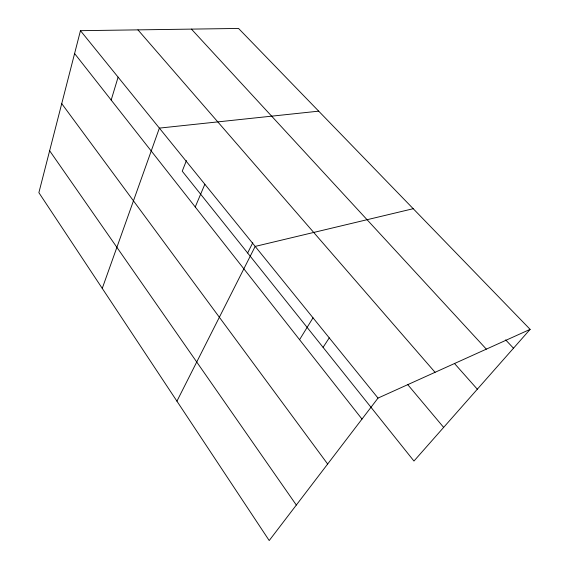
<?xml version="1.0" encoding="UTF-8"?>
<svg xmlns="http://www.w3.org/2000/svg" width="569" height="569" viewBox="0 0 569 569"><rect width="100%" height="100%" fill="white"/><g stroke="black" fill="none" stroke-linecap="round" stroke-linejoin="round"><path stroke-width="0.85" d="M80.464 30.676L38.877 192.663L269.215 540.55L378.022 398.087L530.123 329.359L238.553 28.45L80.464 30.676L378.022 398.087M111.175 100.066L118.103 77.142M102.256 288.383L159.377 128.11L318.697 111.161M186.419 160.579L182.236 171.169L413.962 461.039L530.123 329.359M195.238 206.981L204.847 184.256M247.643 252.985L252.764 242.757M176.931 401.173L255.182 246.413L413.208 208.702M299.564 339.679L313.021 317.822M323.078 347.353L329.259 337.851M505.642 339.885L513.494 348.214M191.433 29.111L486.339 349.146M454.368 363.356L477.327 389.21M137.947 29.865L435.065 372.311M407.731 384.623L443.649 427.39M74.596 53.536L361.991 419.083M61.736 103.629L327.659 464.034M49.638 150.742L296.328 505.052"/></g></svg>
